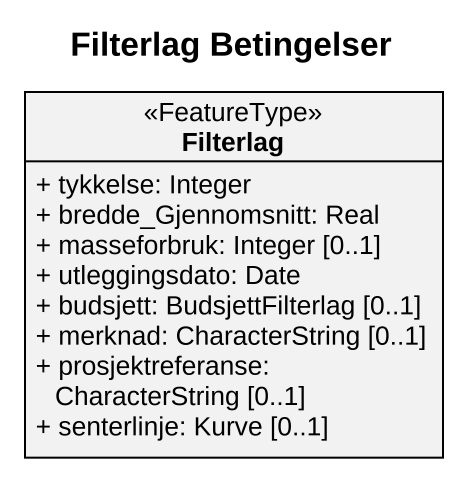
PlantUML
@startuml
title Filterlag Betingelser
hide circle
hide empty members
skinparam classAttributeIconSize 0
class Filterlag <<FeatureType>> {
  + tykkelse: Integer
  + bredde_Gjennomsnitt: Real
  + masseforbruk: Integer [0..1]
  + utleggingsdato: Date
  + budsjett: BudsjettFilterlag [0..1]
  + merknad: CharacterString [0..1]
  + prosjektreferanse: CharacterString [0..1]
  + senterlinje: Kurve [0..1]
}
@enduml
